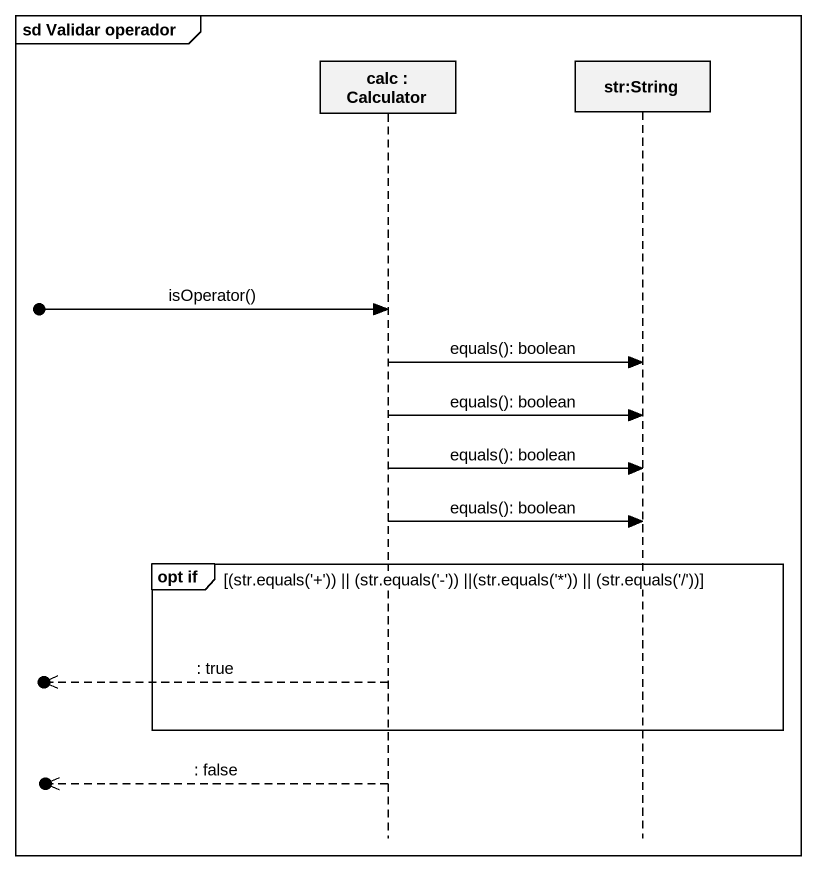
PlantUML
@startuml
mainframe sd Validar operador
hide footbox
participant "calc : Calculator" as calc
participant "str:String" as str_String

[o-> calc : isOperator()
calc -> str_String : equals(): boolean
calc -> str_String : equals(): boolean
calc -> str_String : equals(): boolean
calc -> str_String : equals(): boolean
group opt if [(str.equals('+')) || (str.equals('-')) ||(str.equals('*')) || (str.equals('/'))]
  [o<<-- calc : : true
end
[o<<-- calc : : false
@enduml
